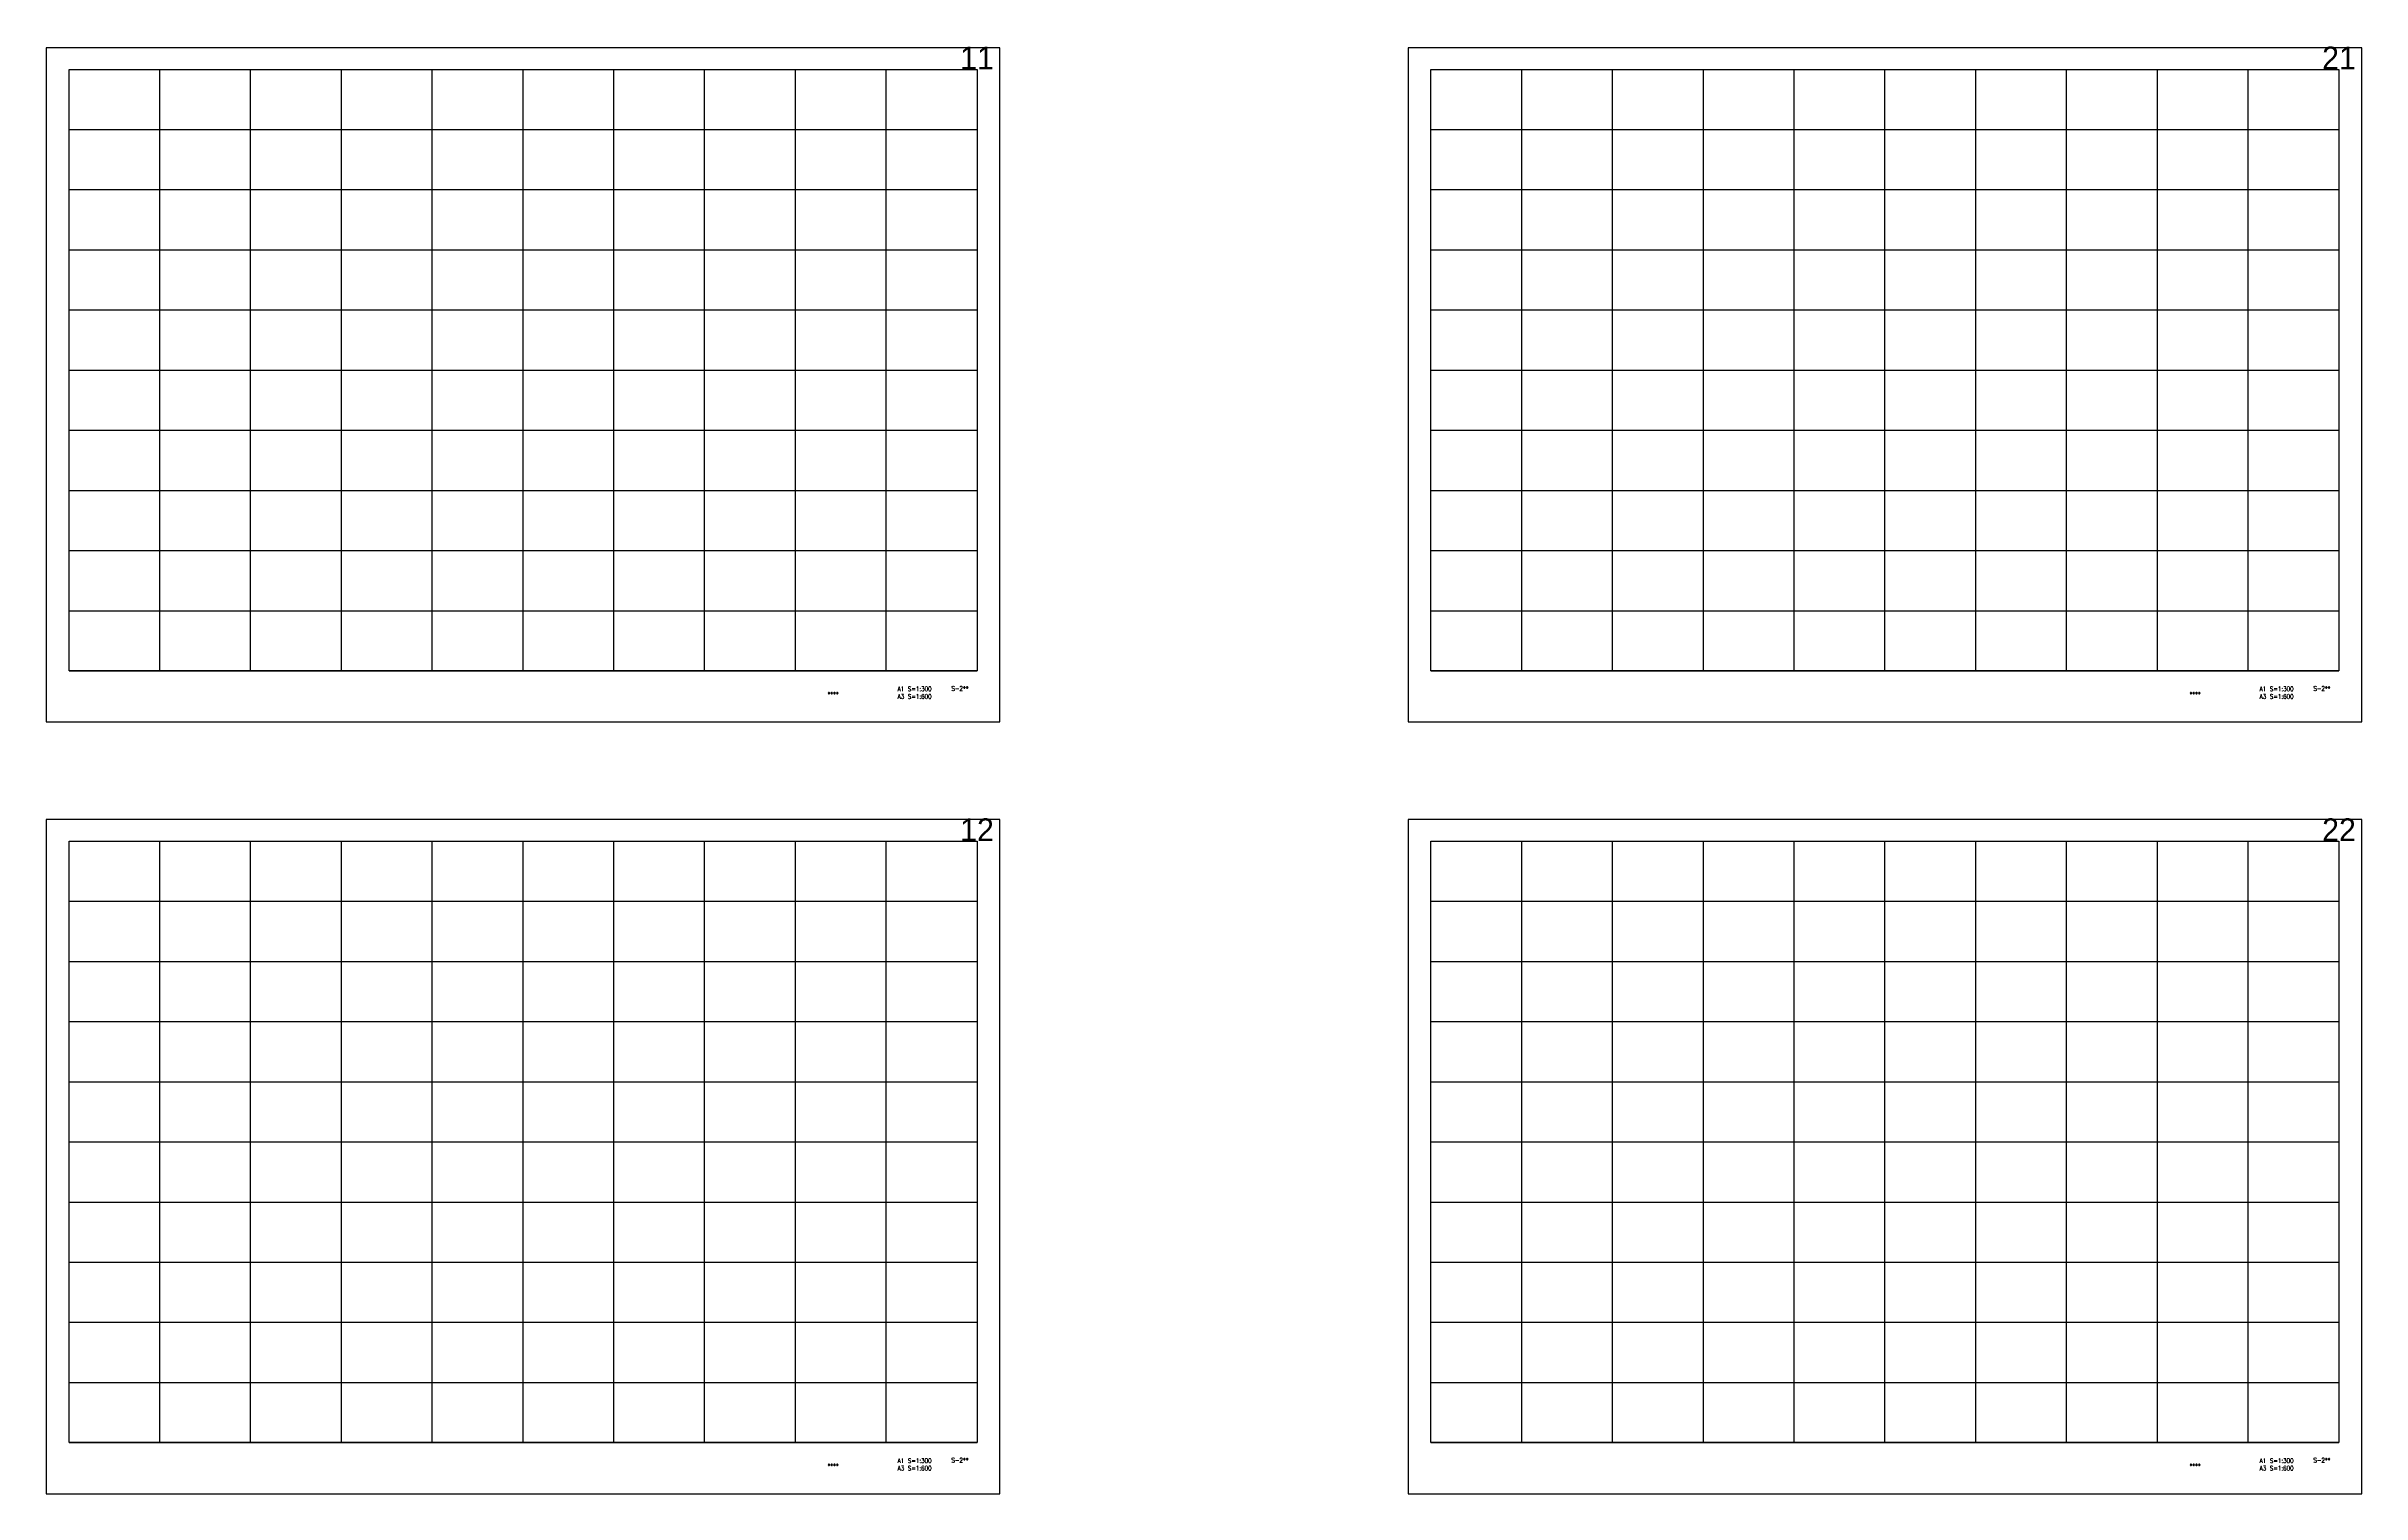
# Model space of a CAD drawing. Extents: x -89331 to 810000, y -1678500 to 210463.
# Drawn here: x 300000 to 810000, y -318500 to 325 of the extents above; entities that cross this region are included whole.
import ezdxf
from ezdxf.enums import TextEntityAlignment as Align

# ---------------------------------------------------------------- set-up
doc = ezdxf.new("R2010")
doc.units = 0
doc.header["$MEASUREMENT"] = 0
doc.layers.add('99_レイアウト枠', color=251, linetype='CONTINUOUS', plot=False)
doc.layers.add('99_頁番号', color=6, linetype='CONTINUOUS')
doc.styles.add('DRACAD', font='txt', dxfattribs={"width": 0.85, "bigfont": 'extfont2'})
doc.styles.get("Standard").update_dxf_attribs({"font": 'Osaka.ttc'})

msp = doc.modelspace()

# ---------------------------------------------------------------- linework, layer by layer
at = {"layer": '99_レイアウト枠'}
for p, q in [((305000, -137250), (305000, -4750)), ((325000, -137250), (325000, -4750)), ((345000, -137250), (345000, -4750)), ((365000, -137250), (365000, -4750)), ((385000, -137250), (385000, -4750)), ((405000, -137250), (405000, -4750)), ((425000, -137250), (425000, -4750)), ((445000, -137250), (445000, -4750)), ((465000, -137250), (465000, -4750)), ((485000, -137250), (485000, -4750)), ((605000, -137250), (605000, -4750)), ((625000, -137250), (625000, -4750)), ((645000, -137250), (645000, -4750)), ((665000, -137250), (665000, -4750)), ((685000, -137250), (685000, -4750)), ((705000, -137250), (705000, -4750)), ((725000, -137250), (725000, -4750)), ((745000, -137250), (745000, -4750)), ((765000, -137250), (765000, -4750)), ((785000, -137250), (785000, -4750)), ((305000, -18000), (505000, -18000)), ((605000, -18000), (805000, -18000)), ((305000, -31250), (505000, -31250)), ((605000, -31250), (805000, -31250)), ((305000, -44500), (505000, -44500)), ((605000, -44500), (805000, -44500)), ((305000, -57750), (505000, -57750)), ((605000, -57750), (805000, -57750)), ((305000, -71000), (505000, -71000)), ((605000, -71000), (805000, -71000)), ((305000, -84250), (505000, -84250)), ((605000, -84250), (805000, -84250)), ((305000, -97500), (505000, -97500)), ((605000, -97500), (805000, -97500)), ((305000, -110750), (505000, -110750)), ((605000, -110750), (805000, -110750)), ((305000, -124000), (505000, -124000)), ((605000, -124000), (805000, -124000)), ((305000, -137250), (505000, -137250)), ((605000, -137250), (805000, -137250)), ((305000, -307250), (305000, -174750)), ((325000, -307250), (325000, -174750)), ((345000, -307250), (345000, -174750)), ((365000, -307250), (365000, -174750)), ((385000, -307250), (385000, -174750)), ((405000, -307250), (405000, -174750)), ((425000, -307250), (425000, -174750)), ((445000, -307250), (445000, -174750)), ((465000, -307250), (465000, -174750)), ((485000, -307250), (485000, -174750)), ((605000, -307250), (605000, -174750)), ((625000, -307250), (625000, -174750)), ((645000, -307250), (645000, -174750)), ((665000, -307250), (665000, -174750)), ((685000, -307250), (685000, -174750)), ((705000, -307250), (705000, -174750)), ((725000, -307250), (725000, -174750)), ((745000, -307250), (745000, -174750)), ((765000, -307250), (765000, -174750)), ((785000, -307250), (785000, -174750)), ((305000, -188000), (505000, -188000)), ((605000, -188000), (805000, -188000)), ((305000, -201250), (505000, -201250)), ((605000, -201250), (805000, -201250)), ((305000, -214500), (505000, -214500)), ((605000, -214500), (805000, -214500)), ((305000, -227750), (505000, -227750)), ((605000, -227750), (805000, -227750)), ((305000, -241000), (505000, -241000)), ((605000, -241000), (805000, -241000)), ((305000, -254250), (505000, -254250)), ((605000, -254250), (805000, -254250)), ((305000, -267500), (505000, -267500)), ((605000, -267500), (805000, -267500)), ((305000, -280750), (505000, -280750)), ((605000, -280750), (805000, -280750)), ((305000, -294000), (505000, -294000)), ((605000, -294000), (805000, -294000)), ((305000, -307250), (505000, -307250)), ((605000, -307250), (805000, -307250))]:
    msp.add_line(p, q, dxfattribs=at)
for points in [[(300000, -148500), (510000, -148500), (510000, 0), (300000, 0)], [(600000, -148500), (810000, -148500), (810000, 0), (600000, 0)], [(305000, -4750), (505000, -4750), (505000, -137250), (305000, -137250)], [(605000, -4750), (805000, -4750), (805000, -137250), (605000, -137250)], [(300000, -318500), (510000, -318500), (510000, -170000), (300000, -170000)], [(600000, -318500), (810000, -318500), (810000, -170000), (600000, -170000)], [(305000, -174750), (505000, -174750), (505000, -307250), (305000, -307250)], [(605000, -174750), (805000, -174750), (805000, -307250), (605000, -307250)]]:
    msp.add_lwpolyline(points, close=True, dxfattribs=at)

# ---------------------------------------------------------------- texts
for s, p in [('11', (505000, -4750)), ('21', (805000, -4750)), ('12', (505000, -174750)), ('22', (805000, -174750))]:
    msp.add_text(s, height=5000, dxfattribs=at).set_placement(p, align=Align.CENTER)
at = {"layer": '99_頁番号', "char_height": 1000, "attachment_point": 5, "style": 'DRACAD'}
for s, insert in [('{  ****  }', (472500, -142375)), ('A1 S=1:300^JA3 S=1:600', (491250, -142060.8)), ('{S-2**}', (501250, -141125)), ('{  ****  }', (772500, -142375)), ('A1 S=1:300^JA3 S=1:600', (791250, -142060.8)), ('{S-2**}', (801250, -141125)), ('A1 S=1:300^JA3 S=1:600', (491250, -312060.8)), ('{S-2**}', (501250, -311125)), ('A1 S=1:300^JA3 S=1:600', (791250, -312060.8)), ('{S-2**}', (801250, -311125)), ('{  ****  }', (472500, -312375)), ('{  ****  }', (772500, -312375))]:
    msp.add_mtext(s, dxfattribs=dict(at, insert=insert))

doc.saveas('drawing.dxf')
